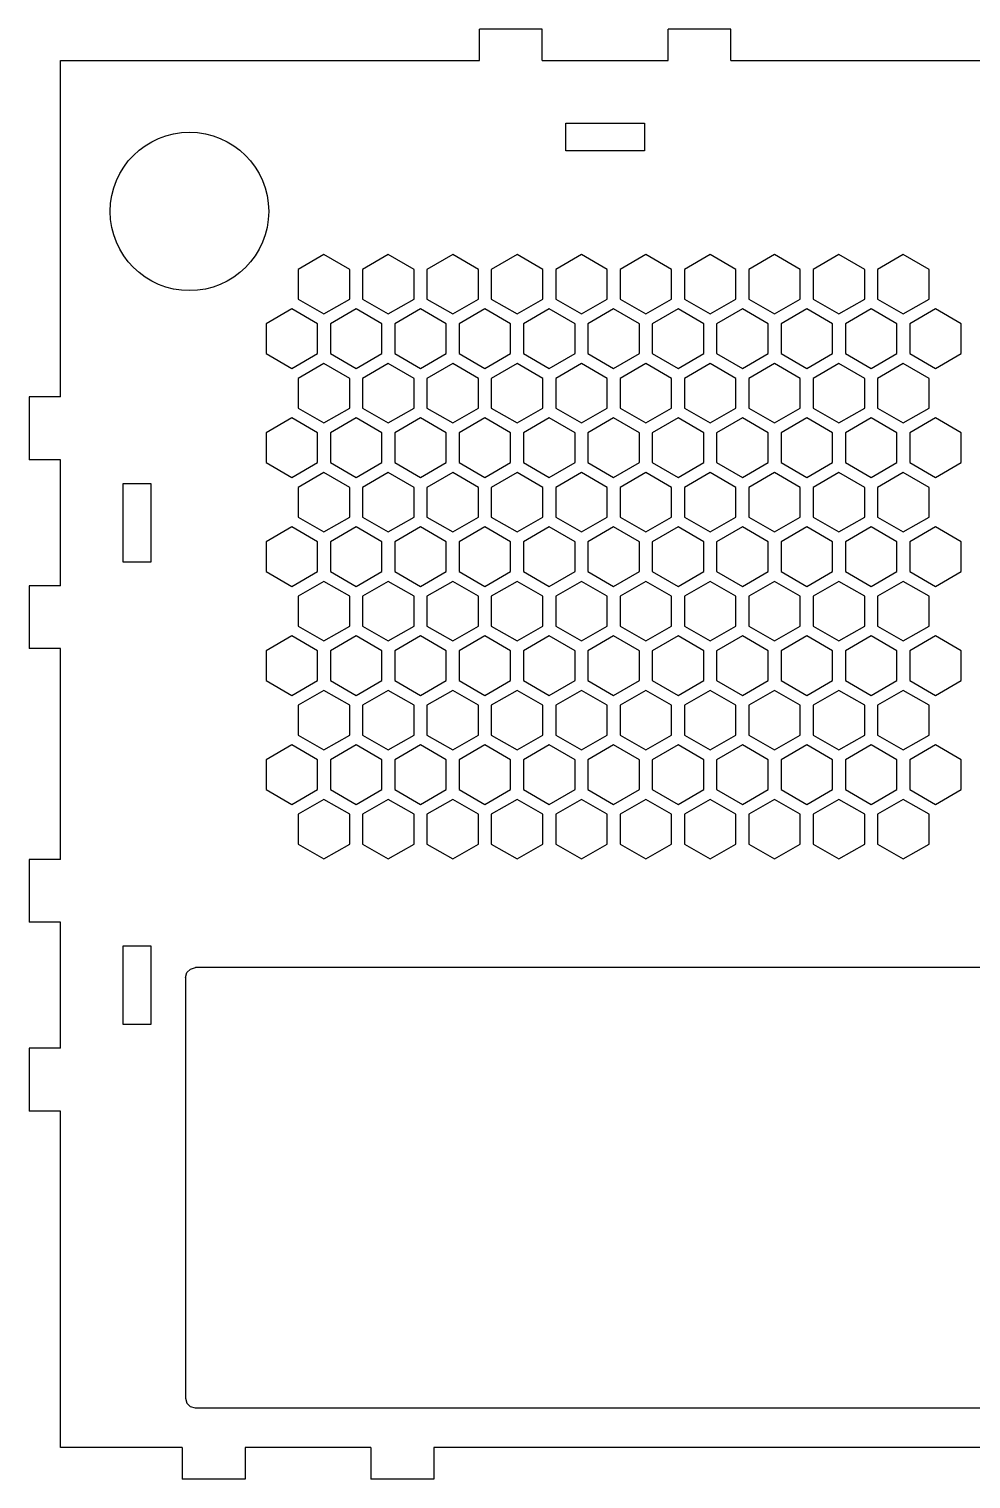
# Model space of a CAD drawing. Header units: inches. Extents: x 2 to 451, y 3 to 156.
# Drawn here: x 1.9 to 97, y 2.9 to 149.3 of the extents above; entities that cross this region are included whole.
import ezdxf

# ---------------------------------------------------------------- set-up
doc = ezdxf.new("R2010")
doc.units = ezdxf.units.IN
doc.header["$MEASUREMENT"] = 0

msp = doc.modelspace()

# ---------------------------------------------------------------- linework, layer by layer
for p, q in [((53.7, 149.27, 0), (47.35, 149.27, 0)), ((47.35, 146.1, 0), (47.35, 149.27, 0)), ((53.7, 146.1, 0), (53.7, 149.27, 0)), ((72.75, 149.27, 0), (66.4, 149.27, 0)), ((66.4, 146.1, 0), (66.4, 149.27, 0)), ((72.75, 146.1, 0), (72.75, 149.27, 0)), ((5.05, 146.1, 0), (47.35, 146.1, 0)), ((5.05, 112.13, 0), (5.05, 146.1, 0)), ((53.7, 146.1, 0), (66.4, 146.1, 0)), ((72.75, 146.1, 0), (102.35, 146.1, 0)), ((56.08, 139.75, 0), (64.02, 139.75, 0)), ((56.08, 136.97, 0), (56.08, 139.75, 0)), ((64.02, 139.75, 0), (64.02, 136.97, 0)), ((64.02, 136.97, 0), (56.08, 136.97, 0)), ((31.66, 126.51, 0), (29.06, 125.01, 0)), ((34.26, 125.01, 0), (31.66, 126.51, 0)), ((38.16, 126.51, 0), (35.56, 125.01, 0)), ((40.76, 125.01, 0), (38.16, 126.51, 0)), ((44.66, 126.51, 0), (42.06, 125.01, 0)), ((47.26, 125.01, 0), (44.66, 126.51, 0)), ((51.16, 126.51, 0), (48.56, 125.01, 0)), ((53.76, 125.01, 0), (51.16, 126.51, 0)), ((57.66, 126.51, 0), (55.06, 125.01, 0)), ((60.26, 125.01, 0), (57.66, 126.51, 0)), ((64.16, 126.51, 0), (61.56, 125.01, 0)), ((66.76, 125.01, 0), (64.16, 126.51, 0)), ((70.66, 126.51, 0), (68.06, 125.01, 0)), ((73.26, 125.01, 0), (70.66, 126.51, 0)), ((77.16, 126.51, 0), (74.56, 125.01, 0)), ((79.76, 125.01, 0), (77.16, 126.51, 0)), ((83.66, 126.51, 0), (81.06, 125.01, 0)), ((86.26, 125.01, 0), (83.66, 126.51, 0)), ((90.16, 126.51, 0), (87.56, 125.01, 0)), ((92.76, 125.01, 0), (90.16, 126.51, 0)), ((29.06, 125.01, 0), (29.06, 122.01, 0)), ((34.26, 122.01, 0), (34.26, 125.01, 0)), ((35.56, 125.01, 0), (35.56, 122.01, 0)), ((40.76, 122.01, 0), (40.76, 125.01, 0)), ((42.06, 125.01, 0), (42.06, 122.01, 0)), ((47.26, 122.01, 0), (47.26, 125.01, 0)), ((48.56, 125.01, 0), (48.56, 122.01, 0)), ((53.76, 122.01, 0), (53.76, 125.01, 0)), ((55.06, 125.01, 0), (55.06, 122.01, 0)), ((60.26, 122.01, 0), (60.26, 125.01, 0)), ((61.56, 125.01, 0), (61.56, 122.01, 0)), ((66.76, 122.01, 0), (66.76, 125.01, 0)), ((68.06, 125.01, 0), (68.06, 122.01, 0)), ((73.26, 122.01, 0), (73.26, 125.01, 0)), ((74.56, 125.01, 0), (74.56, 122.01, 0)), ((79.76, 122.01, 0), (79.76, 125.01, 0)), ((81.06, 125.01, 0), (81.06, 122.01, 0)), ((86.26, 122.01, 0), (86.26, 125.01, 0)), ((87.56, 125.01, 0), (87.56, 122.01, 0)), ((92.76, 122.01, 0), (92.76, 125.01, 0)), ((29.06, 122.01, 0), (31.66, 120.51, 0)), ((31.66, 120.51, 0), (34.26, 122.01, 0)), ((35.56, 122.01, 0), (38.16, 120.51, 0)), ((38.16, 120.51, 0), (40.76, 122.01, 0)), ((42.06, 122.01, 0), (44.66, 120.51, 0)), ((44.66, 120.51, 0), (47.26, 122.01, 0)), ((48.56, 122.01, 0), (51.16, 120.51, 0)), ((51.16, 120.51, 0), (53.76, 122.01, 0)), ((55.06, 122.01, 0), (57.66, 120.51, 0)), ((57.66, 120.51, 0), (60.26, 122.01, 0)), ((61.56, 122.01, 0), (64.16, 120.51, 0)), ((64.16, 120.51, 0), (66.76, 122.01, 0)), ((68.06, 122.01, 0), (70.66, 120.51, 0)), ((70.66, 120.51, 0), (73.26, 122.01, 0)), ((74.56, 122.01, 0), (77.16, 120.51, 0)), ((77.16, 120.51, 0), (79.76, 122.01, 0)), ((81.06, 122.01, 0), (83.66, 120.51, 0)), ((83.66, 120.51, 0), (86.26, 122.01, 0)), ((87.56, 122.01, 0), (90.16, 120.51, 0)), ((90.16, 120.51, 0), (92.76, 122.01, 0)), ((28.41, 121.01, 0), (25.81, 119.51, 0)), ((31.01, 119.51, 0), (28.41, 121.01, 0)), ((34.91, 121.01, 0), (32.31, 119.51, 0)), ((37.51, 119.51, 0), (34.91, 121.01, 0)), ((41.41, 121.01, 0), (38.81, 119.51, 0)), ((44.01, 119.51, 0), (41.41, 121.01, 0)), ((47.91, 121.01, 0), (45.31, 119.51, 0)), ((50.51, 119.51, 0), (47.91, 121.01, 0)), ((54.41, 121.01, 0), (51.81, 119.51, 0)), ((57.01, 119.51, 0), (54.41, 121.01, 0)), ((60.91, 121.01, 0), (58.31, 119.51, 0)), ((63.51, 119.51, 0), (60.91, 121.01, 0)), ((67.41, 121.01, 0), (64.81, 119.51, 0)), ((70.01, 119.51, 0), (67.41, 121.01, 0)), ((73.91, 121.01, 0), (71.31, 119.51, 0)), ((76.51, 119.51, 0), (73.91, 121.01, 0)), ((80.41, 121.01, 0), (77.81, 119.51, 0)), ((83.01, 119.51, 0), (80.41, 121.01, 0)), ((86.91, 121.01, 0), (84.31, 119.51, 0)), ((89.51, 119.51, 0), (86.91, 121.01, 0)), ((93.41, 121.01, 0), (90.81, 119.51, 0)), ((96.01, 119.51, 0), (93.41, 121.01, 0)), ((25.81, 119.51, 0), (25.81, 116.51, 0)), ((31.01, 116.51, 0), (31.01, 119.51, 0)), ((32.31, 119.51, 0), (32.31, 116.51, 0)), ((37.51, 116.51, 0), (37.51, 119.51, 0)), ((38.81, 119.51, 0), (38.81, 116.51, 0)), ((44.01, 116.51, 0), (44.01, 119.51, 0)), ((45.31, 119.51, 0), (45.31, 116.51, 0)), ((50.51, 116.51, 0), (50.51, 119.51, 0)), ((51.81, 119.51, 0), (51.81, 116.51, 0)), ((57.01, 116.51, 0), (57.01, 119.51, 0)), ((58.31, 119.51, 0), (58.31, 116.51, 0)), ((63.51, 116.51, 0), (63.51, 119.51, 0)), ((64.81, 119.51, 0), (64.81, 116.51, 0)), ((70.01, 116.51, 0), (70.01, 119.51, 0)), ((71.31, 119.51, 0), (71.31, 116.51, 0)), ((76.51, 116.51, 0), (76.51, 119.51, 0)), ((77.81, 119.51, 0), (77.81, 116.51, 0)), ((83.01, 116.51, 0), (83.01, 119.51, 0)), ((84.31, 119.51, 0), (84.31, 116.51, 0)), ((89.51, 116.51, 0), (89.51, 119.51, 0)), ((90.81, 119.51, 0), (90.81, 116.51, 0)), ((96.01, 116.51, 0), (96.01, 119.51, 0)), ((25.81, 116.51, 0), (28.41, 115.01, 0)), ((28.41, 115.01, 0), (31.01, 116.51, 0)), ((32.31, 116.51, 0), (34.91, 115.01, 0)), ((34.91, 115.01, 0), (37.51, 116.51, 0)), ((38.81, 116.51, 0), (41.41, 115.01, 0)), ((41.41, 115.01, 0), (44.01, 116.51, 0)), ((45.31, 116.51, 0), (47.91, 115.01, 0)), ((47.91, 115.01, 0), (50.51, 116.51, 0)), ((51.81, 116.51, 0), (54.41, 115.01, 0)), ((54.41, 115.01, 0), (57.01, 116.51, 0)), ((58.31, 116.51, 0), (60.91, 115.01, 0)), ((60.91, 115.01, 0), (63.51, 116.51, 0)), ((64.81, 116.51, 0), (67.41, 115.01, 0)), ((67.41, 115.01, 0), (70.01, 116.51, 0)), ((71.31, 116.51, 0), (73.91, 115.01, 0)), ((73.91, 115.01, 0), (76.51, 116.51, 0)), ((77.81, 116.51, 0), (80.41, 115.01, 0)), ((80.41, 115.01, 0), (83.01, 116.51, 0)), ((84.31, 116.51, 0), (86.91, 115.01, 0)), ((86.91, 115.01, 0), (89.51, 116.51, 0)), ((90.81, 116.51, 0), (93.41, 115.01, 0)), ((93.41, 115.01, 0), (96.01, 116.51, 0)), ((31.66, 115.51, 0), (29.06, 114.01, 0)), ((34.26, 114.01, 0), (31.66, 115.51, 0)), ((38.16, 115.51, 0), (35.56, 114.01, 0)), ((40.76, 114.01, 0), (38.16, 115.51, 0)), ((44.66, 115.51, 0), (42.06, 114.01, 0)), ((47.26, 114.01, 0), (44.66, 115.51, 0)), ((51.16, 115.51, 0), (48.56, 114.01, 0)), ((53.76, 114.01, 0), (51.16, 115.51, 0)), ((57.66, 115.51, 0), (55.06, 114.01, 0)), ((60.26, 114.01, 0), (57.66, 115.51, 0)), ((64.16, 115.51, 0), (61.56, 114.01, 0)), ((66.76, 114.01, 0), (64.16, 115.51, 0)), ((70.66, 115.51, 0), (68.06, 114.01, 0)), ((73.26, 114.01, 0), (70.66, 115.51, 0)), ((77.16, 115.51, 0), (74.56, 114.01, 0)), ((79.76, 114.01, 0), (77.16, 115.51, 0)), ((83.66, 115.51, 0), (81.06, 114.01, 0)), ((86.26, 114.01, 0), (83.66, 115.51, 0)), ((90.16, 115.51, 0), (87.56, 114.01, 0)), ((92.76, 114.01, 0), (90.16, 115.51, 0)), ((29.06, 114.01, 0), (29.06, 111.01, 0)), ((34.26, 111.01, 0), (34.26, 114.01, 0)), ((35.56, 114.01, 0), (35.56, 111.01, 0)), ((40.76, 111.01, 0), (40.76, 114.01, 0)), ((42.06, 114.01, 0), (42.06, 111.01, 0)), ((47.26, 111.01, 0), (47.26, 114.01, 0)), ((48.56, 114.01, 0), (48.56, 111.01, 0)), ((53.76, 111.01, 0), (53.76, 114.01, 0)), ((55.06, 114.01, 0), (55.06, 111.01, 0)), ((60.26, 111.01, 0), (60.26, 114.01, 0)), ((61.56, 114.01, 0), (61.56, 111.01, 0)), ((66.76, 111.01, 0), (66.76, 114.01, 0)), ((68.06, 114.01, 0), (68.06, 111.01, 0)), ((73.26, 111.01, 0), (73.26, 114.01, 0)), ((74.56, 114.01, 0), (74.56, 111.01, 0)), ((79.76, 111.01, 0), (79.76, 114.01, 0)), ((81.06, 114.01, 0), (81.06, 111.01, 0)), ((86.26, 111.01, 0), (86.26, 114.01, 0)), ((87.56, 114.01, 0), (87.56, 111.01, 0)), ((92.76, 111.01, 0), (92.76, 114.01, 0)), ((5.05, 112.13, 0), (1.88, 112.13, 0)), ((1.88, 112.13, 0), (1.88, 105.78, 0)), ((28.41, 110.01, 0), (25.81, 108.51, 0)), ((31.01, 108.51, 0), (28.41, 110.01, 0)), ((29.06, 111.01, 0), (31.66, 109.51, 0)), ((31.66, 109.51, 0), (34.26, 111.01, 0)), ((34.91, 110.01, 0), (32.31, 108.51, 0)), ((37.51, 108.51, 0), (34.91, 110.01, 0)), ((35.56, 111.01, 0), (38.16, 109.51, 0)), ((38.16, 109.51, 0), (40.76, 111.01, 0)), ((41.41, 110.01, 0), (38.81, 108.51, 0)), ((44.01, 108.51, 0), (41.41, 110.01, 0)), ((42.06, 111.01, 0), (44.66, 109.51, 0)), ((44.66, 109.51, 0), (47.26, 111.01, 0)), ((47.91, 110.01, 0), (45.31, 108.51, 0)), ((50.51, 108.51, 0), (47.91, 110.01, 0)), ((48.56, 111.01, 0), (51.16, 109.51, 0)), ((51.16, 109.51, 0), (53.76, 111.01, 0)), ((54.41, 110.01, 0), (51.81, 108.51, 0)), ((57.01, 108.51, 0), (54.41, 110.01, 0)), ((55.06, 111.01, 0), (57.66, 109.51, 0)), ((57.66, 109.51, 0), (60.26, 111.01, 0)), ((60.91, 110.01, 0), (58.31, 108.51, 0)), ((63.51, 108.51, 0), (60.91, 110.01, 0)), ((61.56, 111.01, 0), (64.16, 109.51, 0)), ((64.16, 109.51, 0), (66.76, 111.01, 0)), ((67.41, 110.01, 0), (64.81, 108.51, 0)), ((70.01, 108.51, 0), (67.41, 110.01, 0)), ((68.06, 111.01, 0), (70.66, 109.51, 0)), ((70.66, 109.51, 0), (73.26, 111.01, 0)), ((73.91, 110.01, 0), (71.31, 108.51, 0)), ((76.51, 108.51, 0), (73.91, 110.01, 0)), ((74.56, 111.01, 0), (77.16, 109.51, 0)), ((77.16, 109.51, 0), (79.76, 111.01, 0)), ((80.41, 110.01, 0), (77.81, 108.51, 0)), ((83.01, 108.51, 0), (80.41, 110.01, 0)), ((81.06, 111.01, 0), (83.66, 109.51, 0)), ((83.66, 109.51, 0), (86.26, 111.01, 0)), ((86.91, 110.01, 0), (84.31, 108.51, 0)), ((89.51, 108.51, 0), (86.91, 110.01, 0)), ((87.56, 111.01, 0), (90.16, 109.51, 0)), ((90.16, 109.51, 0), (92.76, 111.01, 0)), ((93.41, 110.01, 0), (90.81, 108.51, 0)), ((96.01, 108.51, 0), (93.41, 110.01, 0)), ((25.81, 108.51, 0), (25.81, 105.51, 0)), ((31.01, 105.51, 0), (31.01, 108.51, 0)), ((32.31, 108.51, 0), (32.31, 105.51, 0)), ((37.51, 105.51, 0), (37.51, 108.51, 0)), ((38.81, 108.51, 0), (38.81, 105.51, 0)), ((44.01, 105.51, 0), (44.01, 108.51, 0)), ((45.31, 108.51, 0), (45.31, 105.51, 0)), ((50.51, 105.51, 0), (50.51, 108.51, 0)), ((51.81, 108.51, 0), (51.81, 105.51, 0)), ((57.01, 105.51, 0), (57.01, 108.51, 0)), ((58.31, 108.51, 0), (58.31, 105.51, 0)), ((63.51, 105.51, 0), (63.51, 108.51, 0)), ((64.81, 108.51, 0), (64.81, 105.51, 0)), ((70.01, 105.51, 0), (70.01, 108.51, 0)), ((71.31, 108.51, 0), (71.31, 105.51, 0)), ((76.51, 105.51, 0), (76.51, 108.51, 0)), ((77.81, 108.51, 0), (77.81, 105.51, 0)), ((83.01, 105.51, 0), (83.01, 108.51, 0)), ((84.31, 108.51, 0), (84.31, 105.51, 0)), ((89.51, 105.51, 0), (89.51, 108.51, 0)), ((90.81, 108.51, 0), (90.81, 105.51, 0)), ((96.01, 105.51, 0), (96.01, 108.51, 0)), ((5.05, 105.78, 0), (1.88, 105.78, 0)), ((5.05, 93.08, 0), (5.05, 105.78, 0)), ((25.81, 105.51, 0), (28.41, 104.01, 0)), ((28.41, 104.01, 0), (31.01, 105.51, 0)), ((32.31, 105.51, 0), (34.91, 104.01, 0)), ((34.91, 104.01, 0), (37.51, 105.51, 0)), ((38.81, 105.51, 0), (41.41, 104.01, 0)), ((41.41, 104.01, 0), (44.01, 105.51, 0)), ((45.31, 105.51, 0), (47.91, 104.01, 0)), ((47.91, 104.01, 0), (50.51, 105.51, 0)), ((51.81, 105.51, 0), (54.41, 104.01, 0)), ((54.41, 104.01, 0), (57.01, 105.51, 0)), ((58.31, 105.51, 0), (60.91, 104.01, 0)), ((60.91, 104.01, 0), (63.51, 105.51, 0)), ((64.81, 105.51, 0), (67.41, 104.01, 0)), ((67.41, 104.01, 0), (70.01, 105.51, 0)), ((71.31, 105.51, 0), (73.91, 104.01, 0)), ((73.91, 104.01, 0), (76.51, 105.51, 0)), ((77.81, 105.51, 0), (80.41, 104.01, 0)), ((80.41, 104.01, 0), (83.01, 105.51, 0)), ((84.31, 105.51, 0), (86.91, 104.01, 0)), ((86.91, 104.01, 0), (89.51, 105.51, 0)), ((90.81, 105.51, 0), (93.41, 104.01, 0)), ((93.41, 104.01, 0), (96.01, 105.51, 0)), ((31.66, 104.51, 0), (29.06, 103.01, 0)), ((34.26, 103.01, 0), (31.66, 104.51, 0)), ((38.16, 104.51, 0), (35.56, 103.01, 0)), ((40.76, 103.01, 0), (38.16, 104.51, 0)), ((44.66, 104.51, 0), (42.06, 103.01, 0)), ((47.26, 103.01, 0), (44.66, 104.51, 0)), ((51.16, 104.51, 0), (48.56, 103.01, 0)), ((53.76, 103.01, 0), (51.16, 104.51, 0)), ((57.66, 104.51, 0), (55.06, 103.01, 0)), ((60.26, 103.01, 0), (57.66, 104.51, 0)), ((64.16, 104.51, 0), (61.56, 103.01, 0)), ((66.76, 103.01, 0), (64.16, 104.51, 0)), ((70.66, 104.51, 0), (68.06, 103.01, 0)), ((73.26, 103.01, 0), (70.66, 104.51, 0)), ((77.16, 104.51, 0), (74.56, 103.01, 0)), ((79.76, 103.01, 0), (77.16, 104.51, 0)), ((83.66, 104.51, 0), (81.06, 103.01, 0)), ((86.26, 103.01, 0), (83.66, 104.51, 0)), ((90.16, 104.51, 0), (87.56, 103.01, 0)), ((92.76, 103.01, 0), (90.16, 104.51, 0)), ((11.4, 95.46, 0), (11.4, 103.4, 0)), ((11.4, 103.4, 0), (14.18, 103.4, 0)), ((14.18, 103.4, 0), (14.18, 95.46, 0)), ((29.06, 103.01, 0), (29.06, 100.01, 0)), ((34.26, 100.01, 0), (34.26, 103.01, 0)), ((35.56, 103.01, 0), (35.56, 100.01, 0)), ((40.76, 100.01, 0), (40.76, 103.01, 0)), ((42.06, 103.01, 0), (42.06, 100.01, 0)), ((47.26, 100.01, 0), (47.26, 103.01, 0)), ((48.56, 103.01, 0), (48.56, 100.01, 0)), ((53.76, 100.01, 0), (53.76, 103.01, 0)), ((55.06, 103.01, 0), (55.06, 100.01, 0)), ((60.26, 100.01, 0), (60.26, 103.01, 0)), ((61.56, 103.01, 0), (61.56, 100.01, 0)), ((66.76, 100.01, 0), (66.76, 103.01, 0)), ((68.06, 103.01, 0), (68.06, 100.01, 0)), ((73.26, 100.01, 0), (73.26, 103.01, 0)), ((74.56, 103.01, 0), (74.56, 100.01, 0)), ((79.76, 100.01, 0), (79.76, 103.01, 0)), ((81.06, 103.01, 0), (81.06, 100.01, 0)), ((86.26, 100.01, 0), (86.26, 103.01, 0)), ((87.56, 103.01, 0), (87.56, 100.01, 0)), ((92.76, 100.01, 0), (92.76, 103.01, 0)), ((29.06, 100.01, 0), (31.66, 98.51, 0)), ((31.66, 98.51, 0), (34.26, 100.01, 0)), ((35.56, 100.01, 0), (38.16, 98.51, 0)), ((38.16, 98.51, 0), (40.76, 100.01, 0)), ((42.06, 100.01, 0), (44.66, 98.51, 0)), ((44.66, 98.51, 0), (47.26, 100.01, 0)), ((48.56, 100.01, 0), (51.16, 98.51, 0)), ((51.16, 98.51, 0), (53.76, 100.01, 0)), ((55.06, 100.01, 0), (57.66, 98.51, 0)), ((57.66, 98.51, 0), (60.26, 100.01, 0)), ((61.56, 100.01, 0), (64.16, 98.51, 0)), ((64.16, 98.51, 0), (66.76, 100.01, 0)), ((68.06, 100.01, 0), (70.66, 98.51, 0)), ((70.66, 98.51, 0), (73.26, 100.01, 0)), ((74.56, 100.01, 0), (77.16, 98.51, 0)), ((77.16, 98.51, 0), (79.76, 100.01, 0)), ((81.06, 100.01, 0), (83.66, 98.51, 0)), ((83.66, 98.51, 0), (86.26, 100.01, 0)), ((87.56, 100.01, 0), (90.16, 98.51, 0)), ((90.16, 98.51, 0), (92.76, 100.01, 0)), ((28.41, 99.01, 0), (25.81, 97.51, 0)), ((31.01, 97.51, 0), (28.41, 99.01, 0)), ((34.91, 99.01, 0), (32.31, 97.51, 0)), ((37.51, 97.51, 0), (34.91, 99.01, 0)), ((41.41, 99.01, 0), (38.81, 97.51, 0)), ((44.01, 97.51, 0), (41.41, 99.01, 0)), ((47.91, 99.01, 0), (45.31, 97.51, 0)), ((50.51, 97.51, 0), (47.91, 99.01, 0)), ((54.41, 99.01, 0), (51.81, 97.51, 0)), ((57.01, 97.51, 0), (54.41, 99.01, 0)), ((60.91, 99.01, 0), (58.31, 97.51, 0)), ((63.51, 97.51, 0), (60.91, 99.01, 0)), ((67.41, 99.01, 0), (64.81, 97.51, 0)), ((70.01, 97.51, 0), (67.41, 99.01, 0)), ((73.91, 99.01, 0), (71.31, 97.51, 0)), ((76.51, 97.51, 0), (73.91, 99.01, 0)), ((80.41, 99.01, 0), (77.81, 97.51, 0)), ((83.01, 97.51, 0), (80.41, 99.01, 0)), ((86.91, 99.01, 0), (84.31, 97.51, 0)), ((89.51, 97.51, 0), (86.91, 99.01, 0)), ((93.41, 99.01, 0), (90.81, 97.51, 0)), ((96.01, 97.51, 0), (93.41, 99.01, 0)), ((25.81, 97.51, 0), (25.81, 94.51, 0)), ((31.01, 94.51, 0), (31.01, 97.51, 0)), ((32.31, 97.51, 0), (32.31, 94.51, 0)), ((37.51, 94.51, 0), (37.51, 97.51, 0)), ((38.81, 97.51, 0), (38.81, 94.51, 0)), ((44.01, 94.51, 0), (44.01, 97.51, 0)), ((45.31, 97.51, 0), (45.31, 94.51, 0)), ((50.51, 94.51, 0), (50.51, 97.51, 0)), ((51.81, 97.51, 0), (51.81, 94.51, 0)), ((57.01, 94.51, 0), (57.01, 97.51, 0)), ((58.31, 97.51, 0), (58.31, 94.51, 0)), ((63.51, 94.51, 0), (63.51, 97.51, 0)), ((64.81, 97.51, 0), (64.81, 94.51, 0)), ((70.01, 94.51, 0), (70.01, 97.51, 0)), ((71.31, 97.51, 0), (71.31, 94.51, 0)), ((76.51, 94.51, 0), (76.51, 97.51, 0)), ((77.81, 97.51, 0), (77.81, 94.51, 0)), ((83.01, 94.51, 0), (83.01, 97.51, 0)), ((84.31, 97.51, 0), (84.31, 94.51, 0)), ((89.51, 94.51, 0), (89.51, 97.51, 0)), ((90.81, 97.51, 0), (90.81, 94.51, 0)), ((96.01, 94.51, 0), (96.01, 97.51, 0)), ((14.18, 95.46, 0), (11.4, 95.46, 0)), ((25.81, 94.51, 0), (28.41, 93.01, 0)), ((28.41, 93.01, 0), (31.01, 94.51, 0)), ((32.31, 94.51, 0), (34.91, 93.01, 0)), ((34.91, 93.01, 0), (37.51, 94.51, 0)), ((38.81, 94.51, 0), (41.41, 93.01, 0)), ((41.41, 93.01, 0), (44.01, 94.51, 0)), ((45.31, 94.51, 0), (47.91, 93.01, 0)), ((47.91, 93.01, 0), (50.51, 94.51, 0)), ((51.81, 94.51, 0), (54.41, 93.01, 0)), ((54.41, 93.01, 0), (57.01, 94.51, 0)), ((58.31, 94.51, 0), (60.91, 93.01, 0)), ((60.91, 93.01, 0), (63.51, 94.51, 0)), ((64.81, 94.51, 0), (67.41, 93.01, 0)), ((67.41, 93.01, 0), (70.01, 94.51, 0)), ((71.31, 94.51, 0), (73.91, 93.01, 0)), ((73.91, 93.01, 0), (76.51, 94.51, 0)), ((77.81, 94.51, 0), (80.41, 93.01, 0)), ((80.41, 93.01, 0), (83.01, 94.51, 0)), ((84.31, 94.51, 0), (86.91, 93.01, 0)), ((86.91, 93.01, 0), (89.51, 94.51, 0)), ((90.81, 94.51, 0), (93.41, 93.01, 0)), ((93.41, 93.01, 0), (96.01, 94.51, 0)), ((5.05, 93.08, 0), (1.88, 93.08, 0)), ((1.88, 93.08, 0), (1.88, 86.73, 0)), ((31.66, 93.51, 0), (29.06, 92.01, 0)), ((34.26, 92.01, 0), (31.66, 93.51, 0)), ((38.16, 93.51, 0), (35.56, 92.01, 0)), ((40.76, 92.01, 0), (38.16, 93.51, 0)), ((44.66, 93.51, 0), (42.06, 92.01, 0)), ((47.26, 92.01, 0), (44.66, 93.51, 0)), ((51.16, 93.51, 0), (48.56, 92.01, 0)), ((53.76, 92.01, 0), (51.16, 93.51, 0)), ((57.66, 93.51, 0), (55.06, 92.01, 0)), ((60.26, 92.01, 0), (57.66, 93.51, 0)), ((64.16, 93.51, 0), (61.56, 92.01, 0)), ((66.76, 92.01, 0), (64.16, 93.51, 0)), ((70.66, 93.51, 0), (68.06, 92.01, 0)), ((73.26, 92.01, 0), (70.66, 93.51, 0)), ((77.16, 93.51, 0), (74.56, 92.01, 0)), ((79.76, 92.01, 0), (77.16, 93.51, 0)), ((83.66, 93.51, 0), (81.06, 92.01, 0)), ((86.26, 92.01, 0), (83.66, 93.51, 0)), ((90.16, 93.51, 0), (87.56, 92.01, 0)), ((92.76, 92.01, 0), (90.16, 93.51, 0)), ((29.06, 92.01, 0), (29.06, 89.01, 0)), ((34.26, 89.01, 0), (34.26, 92.01, 0)), ((35.56, 92.01, 0), (35.56, 89.01, 0)), ((40.76, 89.01, 0), (40.76, 92.01, 0)), ((42.06, 92.01, 0), (42.06, 89.01, 0)), ((47.26, 89.01, 0), (47.26, 92.01, 0)), ((48.56, 92.01, 0), (48.56, 89.01, 0)), ((53.76, 89.01, 0), (53.76, 92.01, 0)), ((55.06, 92.01, 0), (55.06, 89.01, 0)), ((60.26, 89.01, 0), (60.26, 92.01, 0)), ((61.56, 92.01, 0), (61.56, 89.01, 0)), ((66.76, 89.01, 0), (66.76, 92.01, 0)), ((68.06, 92.01, 0), (68.06, 89.01, 0)), ((73.26, 89.01, 0), (73.26, 92.01, 0)), ((74.56, 92.01, 0), (74.56, 89.01, 0)), ((79.76, 89.01, 0), (79.76, 92.01, 0)), ((81.06, 92.01, 0), (81.06, 89.01, 0)), ((86.26, 89.01, 0), (86.26, 92.01, 0)), ((87.56, 92.01, 0), (87.56, 89.01, 0)), ((92.76, 89.01, 0), (92.76, 92.01, 0)), ((28.41, 88.01, 0), (25.81, 86.51, 0)), ((31.01, 86.51, 0), (28.41, 88.01, 0)), ((29.06, 89.01, 0), (31.66, 87.51, 0)), ((31.66, 87.51, 0), (34.26, 89.01, 0)), ((34.91, 88.01, 0), (32.31, 86.51, 0)), ((37.51, 86.51, 0), (34.91, 88.01, 0)), ((35.56, 89.01, 0), (38.16, 87.51, 0)), ((38.16, 87.51, 0), (40.76, 89.01, 0)), ((41.41, 88.01, 0), (38.81, 86.51, 0)), ((44.01, 86.51, 0), (41.41, 88.01, 0)), ((42.06, 89.01, 0), (44.66, 87.51, 0)), ((44.66, 87.51, 0), (47.26, 89.01, 0)), ((47.91, 88.01, 0), (45.31, 86.51, 0)), ((50.51, 86.51, 0), (47.91, 88.01, 0)), ((48.56, 89.01, 0), (51.16, 87.51, 0)), ((51.16, 87.51, 0), (53.76, 89.01, 0)), ((54.41, 88.01, 0), (51.81, 86.51, 0)), ((57.01, 86.51, 0), (54.41, 88.01, 0)), ((55.06, 89.01, 0), (57.66, 87.51, 0)), ((57.66, 87.51, 0), (60.26, 89.01, 0)), ((60.91, 88.01, 0), (58.31, 86.51, 0)), ((63.51, 86.51, 0), (60.91, 88.01, 0)), ((61.56, 89.01, 0), (64.16, 87.51, 0)), ((64.16, 87.51, 0), (66.76, 89.01, 0)), ((67.41, 88.01, 0), (64.81, 86.51, 0)), ((70.01, 86.51, 0), (67.41, 88.01, 0)), ((68.06, 89.01, 0), (70.66, 87.51, 0)), ((70.66, 87.51, 0), (73.26, 89.01, 0)), ((73.91, 88.01, 0), (71.31, 86.51, 0)), ((76.51, 86.51, 0), (73.91, 88.01, 0)), ((74.56, 89.01, 0), (77.16, 87.51, 0)), ((77.16, 87.51, 0), (79.76, 89.01, 0)), ((80.41, 88.01, 0), (77.81, 86.51, 0)), ((83.01, 86.51, 0), (80.41, 88.01, 0)), ((81.06, 89.01, 0), (83.66, 87.51, 0)), ((83.66, 87.51, 0), (86.26, 89.01, 0)), ((86.91, 88.01, 0), (84.31, 86.51, 0)), ((89.51, 86.51, 0), (86.91, 88.01, 0)), ((87.56, 89.01, 0), (90.16, 87.51, 0)), ((90.16, 87.51, 0), (92.76, 89.01, 0)), ((93.41, 88.01, 0), (90.81, 86.51, 0)), ((96.01, 86.51, 0), (93.41, 88.01, 0)), ((5.05, 86.73, 0), (1.88, 86.73, 0)), ((5.05, 65.46, 0), (5.05, 86.73, 0)), ((25.81, 86.51, 0), (25.81, 83.51, 0)), ((31.01, 83.51, 0), (31.01, 86.51, 0)), ((32.31, 86.51, 0), (32.31, 83.51, 0)), ((37.51, 83.51, 0), (37.51, 86.51, 0)), ((38.81, 86.51, 0), (38.81, 83.51, 0)), ((44.01, 83.51, 0), (44.01, 86.51, 0)), ((45.31, 86.51, 0), (45.31, 83.51, 0)), ((50.51, 83.51, 0), (50.51, 86.51, 0)), ((51.81, 86.51, 0), (51.81, 83.51, 0)), ((57.01, 83.51, 0), (57.01, 86.51, 0)), ((58.31, 86.51, 0), (58.31, 83.51, 0)), ((63.51, 83.51, 0), (63.51, 86.51, 0)), ((64.81, 86.51, 0), (64.81, 83.51, 0)), ((70.01, 83.51, 0), (70.01, 86.51, 0)), ((71.31, 86.51, 0), (71.31, 83.51, 0)), ((76.51, 83.51, 0), (76.51, 86.51, 0)), ((77.81, 86.51, 0), (77.81, 83.51, 0)), ((83.01, 83.51, 0), (83.01, 86.51, 0)), ((84.31, 86.51, 0), (84.31, 83.51, 0)), ((89.51, 83.51, 0), (89.51, 86.51, 0)), ((90.81, 86.51, 0), (90.81, 83.51, 0)), ((96.01, 83.51, 0), (96.01, 86.51, 0)), ((25.81, 83.51, 0), (28.41, 82.01, 0)), ((28.41, 82.01, 0), (31.01, 83.51, 0)), ((32.31, 83.51, 0), (34.91, 82.01, 0)), ((34.91, 82.01, 0), (37.51, 83.51, 0)), ((38.81, 83.51, 0), (41.41, 82.01, 0)), ((41.41, 82.01, 0), (44.01, 83.51, 0)), ((45.31, 83.51, 0), (47.91, 82.01, 0)), ((47.91, 82.01, 0), (50.51, 83.51, 0)), ((51.81, 83.51, 0), (54.41, 82.01, 0)), ((54.41, 82.01, 0), (57.01, 83.51, 0)), ((58.31, 83.51, 0), (60.91, 82.01, 0)), ((60.91, 82.01, 0), (63.51, 83.51, 0)), ((64.81, 83.51, 0), (67.41, 82.01, 0)), ((67.41, 82.01, 0), (70.01, 83.51, 0)), ((71.31, 83.51, 0), (73.91, 82.01, 0)), ((73.91, 82.01, 0), (76.51, 83.51, 0)), ((77.81, 83.51, 0), (80.41, 82.01, 0)), ((80.41, 82.01, 0), (83.01, 83.51, 0)), ((84.31, 83.51, 0), (86.91, 82.01, 0)), ((86.91, 82.01, 0), (89.51, 83.51, 0)), ((90.81, 83.51, 0), (93.41, 82.01, 0)), ((93.41, 82.01, 0), (96.01, 83.51, 0)), ((31.66, 82.51, 0), (29.06, 81.01, 0)), ((34.26, 81.01, 0), (31.66, 82.51, 0)), ((38.16, 82.51, 0), (35.56, 81.01, 0)), ((40.76, 81.01, 0), (38.16, 82.51, 0)), ((44.66, 82.51, 0), (42.06, 81.01, 0)), ((47.26, 81.01, 0), (44.66, 82.51, 0)), ((51.16, 82.51, 0), (48.56, 81.01, 0)), ((53.76, 81.01, 0), (51.16, 82.51, 0)), ((57.66, 82.51, 0), (55.06, 81.01, 0)), ((60.26, 81.01, 0), (57.66, 82.51, 0)), ((64.16, 82.51, 0), (61.56, 81.01, 0)), ((66.76, 81.01, 0), (64.16, 82.51, 0)), ((70.66, 82.51, 0), (68.06, 81.01, 0)), ((73.26, 81.01, 0), (70.66, 82.51, 0)), ((77.16, 82.51, 0), (74.56, 81.01, 0)), ((79.76, 81.01, 0), (77.16, 82.51, 0)), ((83.66, 82.51, 0), (81.06, 81.01, 0)), ((86.26, 81.01, 0), (83.66, 82.51, 0)), ((90.16, 82.51, 0), (87.56, 81.01, 0)), ((92.76, 81.01, 0), (90.16, 82.51, 0)), ((29.06, 81.01, 0), (29.06, 78.01, 0)), ((34.26, 78.01, 0), (34.26, 81.01, 0)), ((35.56, 81.01, 0), (35.56, 78.01, 0)), ((40.76, 78.01, 0), (40.76, 81.01, 0)), ((42.06, 81.01, 0), (42.06, 78.01, 0)), ((47.26, 78.01, 0), (47.26, 81.01, 0)), ((48.56, 81.01, 0), (48.56, 78.01, 0)), ((53.76, 78.01, 0), (53.76, 81.01, 0)), ((55.06, 81.01, 0), (55.06, 78.01, 0)), ((60.26, 78.01, 0), (60.26, 81.01, 0)), ((61.56, 81.01, 0), (61.56, 78.01, 0)), ((66.76, 78.01, 0), (66.76, 81.01, 0)), ((68.06, 81.01, 0), (68.06, 78.01, 0)), ((73.26, 78.01, 0), (73.26, 81.01, 0)), ((74.56, 81.01, 0), (74.56, 78.01, 0)), ((79.76, 78.01, 0), (79.76, 81.01, 0)), ((81.06, 81.01, 0), (81.06, 78.01, 0)), ((86.26, 78.01, 0), (86.26, 81.01, 0)), ((87.56, 81.01, 0), (87.56, 78.01, 0)), ((92.76, 78.01, 0), (92.76, 81.01, 0)), ((29.06, 78.01, 0), (31.66, 76.51, 0)), ((31.66, 76.51, 0), (34.26, 78.01, 0)), ((35.56, 78.01, 0), (38.16, 76.51, 0)), ((38.16, 76.51, 0), (40.76, 78.01, 0)), ((42.06, 78.01, 0), (44.66, 76.51, 0)), ((44.66, 76.51, 0), (47.26, 78.01, 0)), ((48.56, 78.01, 0), (51.16, 76.51, 0)), ((51.16, 76.51, 0), (53.76, 78.01, 0)), ((55.06, 78.01, 0), (57.66, 76.51, 0)), ((57.66, 76.51, 0), (60.26, 78.01, 0)), ((61.56, 78.01, 0), (64.16, 76.51, 0)), ((64.16, 76.51, 0), (66.76, 78.01, 0)), ((68.06, 78.01, 0), (70.66, 76.51, 0)), ((70.66, 76.51, 0), (73.26, 78.01, 0)), ((74.56, 78.01, 0), (77.16, 76.51, 0)), ((77.16, 76.51, 0), (79.76, 78.01, 0)), ((81.06, 78.01, 0), (83.66, 76.51, 0)), ((83.66, 76.51, 0), (86.26, 78.01, 0)), ((87.56, 78.01, 0), (90.16, 76.51, 0)), ((90.16, 76.51, 0), (92.76, 78.01, 0)), ((28.41, 77.01, 0), (25.81, 75.51, 0)), ((31.01, 75.51, 0), (28.41, 77.01, 0)), ((34.91, 77.01, 0), (32.31, 75.51, 0)), ((37.51, 75.51, 0), (34.91, 77.01, 0)), ((41.41, 77.01, 0), (38.81, 75.51, 0)), ((44.01, 75.51, 0), (41.41, 77.01, 0)), ((47.91, 77.01, 0), (45.31, 75.51, 0)), ((50.51, 75.51, 0), (47.91, 77.01, 0)), ((54.41, 77.01, 0), (51.81, 75.51, 0)), ((57.01, 75.51, 0), (54.41, 77.01, 0)), ((60.91, 77.01, 0), (58.31, 75.51, 0)), ((63.51, 75.51, 0), (60.91, 77.01, 0)), ((67.41, 77.01, 0), (64.81, 75.51, 0)), ((70.01, 75.51, 0), (67.41, 77.01, 0)), ((73.91, 77.01, 0), (71.31, 75.51, 0)), ((76.51, 75.51, 0), (73.91, 77.01, 0)), ((80.41, 77.01, 0), (77.81, 75.51, 0)), ((83.01, 75.51, 0), (80.41, 77.01, 0)), ((86.91, 77.01, 0), (84.31, 75.51, 0)), ((89.51, 75.51, 0), (86.91, 77.01, 0)), ((93.41, 77.01, 0), (90.81, 75.51, 0)), ((96.01, 75.51, 0), (93.41, 77.01, 0)), ((25.81, 75.51, 0), (25.81, 72.51, 0)), ((31.01, 72.51, 0), (31.01, 75.51, 0)), ((32.31, 75.51, 0), (32.31, 72.51, 0)), ((37.51, 72.51, 0), (37.51, 75.51, 0)), ((38.81, 75.51, 0), (38.81, 72.51, 0)), ((44.01, 72.51, 0), (44.01, 75.51, 0)), ((45.31, 75.51, 0), (45.31, 72.51, 0)), ((50.51, 72.51, 0), (50.51, 75.51, 0)), ((51.81, 75.51, 0), (51.81, 72.51, 0)), ((57.01, 72.51, 0), (57.01, 75.51, 0)), ((58.31, 75.51, 0), (58.31, 72.51, 0)), ((63.51, 72.51, 0), (63.51, 75.51, 0)), ((64.81, 75.51, 0), (64.81, 72.51, 0)), ((70.01, 72.51, 0), (70.01, 75.51, 0)), ((71.31, 75.51, 0), (71.31, 72.51, 0)), ((76.51, 72.51, 0), (76.51, 75.51, 0)), ((77.81, 75.51, 0), (77.81, 72.51, 0)), ((83.01, 72.51, 0), (83.01, 75.51, 0)), ((84.31, 75.51, 0), (84.31, 72.51, 0)), ((89.51, 72.51, 0), (89.51, 75.51, 0)), ((90.81, 75.51, 0), (90.81, 72.51, 0)), ((96.01, 72.51, 0), (96.01, 75.51, 0)), ((25.81, 72.51, 0), (28.41, 71.01, 0)), ((28.41, 71.01, 0), (31.01, 72.51, 0)), ((32.31, 72.51, 0), (34.91, 71.01, 0)), ((34.91, 71.01, 0), (37.51, 72.51, 0)), ((38.81, 72.51, 0), (41.41, 71.01, 0)), ((41.41, 71.01, 0), (44.01, 72.51, 0)), ((45.31, 72.51, 0), (47.91, 71.01, 0)), ((47.91, 71.01, 0), (50.51, 72.51, 0)), ((51.81, 72.51, 0), (54.41, 71.01, 0)), ((54.41, 71.01, 0), (57.01, 72.51, 0)), ((58.31, 72.51, 0), (60.91, 71.01, 0)), ((60.91, 71.01, 0), (63.51, 72.51, 0)), ((64.81, 72.51, 0), (67.41, 71.01, 0)), ((67.41, 71.01, 0), (70.01, 72.51, 0)), ((71.31, 72.51, 0), (73.91, 71.01, 0)), ((73.91, 71.01, 0), (76.51, 72.51, 0)), ((77.81, 72.51, 0), (80.41, 71.01, 0)), ((80.41, 71.01, 0), (83.01, 72.51, 0)), ((84.31, 72.51, 0), (86.91, 71.01, 0)), ((86.91, 71.01, 0), (89.51, 72.51, 0)), ((90.81, 72.51, 0), (93.41, 71.01, 0)), ((93.41, 71.01, 0), (96.01, 72.51, 0)), ((31.66, 71.51, 0), (29.06, 70.01, 0)), ((34.26, 70.01, 0), (31.66, 71.51, 0)), ((38.16, 71.51, 0), (35.56, 70.01, 0)), ((40.76, 70.01, 0), (38.16, 71.51, 0)), ((44.66, 71.51, 0), (42.06, 70.01, 0)), ((47.26, 70.01, 0), (44.66, 71.51, 0)), ((51.16, 71.51, 0), (48.56, 70.01, 0)), ((53.76, 70.01, 0), (51.16, 71.51, 0)), ((57.66, 71.51, 0), (55.06, 70.01, 0)), ((60.26, 70.01, 0), (57.66, 71.51, 0)), ((64.16, 71.51, 0), (61.56, 70.01, 0)), ((66.76, 70.01, 0), (64.16, 71.51, 0)), ((70.66, 71.51, 0), (68.06, 70.01, 0)), ((73.26, 70.01, 0), (70.66, 71.51, 0)), ((77.16, 71.51, 0), (74.56, 70.01, 0)), ((79.76, 70.01, 0), (77.16, 71.51, 0)), ((83.66, 71.51, 0), (81.06, 70.01, 0)), ((86.26, 70.01, 0), (83.66, 71.51, 0)), ((90.16, 71.51, 0), (87.56, 70.01, 0)), ((92.76, 70.01, 0), (90.16, 71.51, 0)), ((29.06, 70.01, 0), (29.06, 67.01, 0)), ((34.26, 67.01, 0), (34.26, 70.01, 0)), ((35.56, 70.01, 0), (35.56, 67.01, 0)), ((40.76, 67.01, 0), (40.76, 70.01, 0)), ((42.06, 70.01, 0), (42.06, 67.01, 0)), ((47.26, 67.01, 0), (47.26, 70.01, 0)), ((48.56, 70.01, 0), (48.56, 67.01, 0)), ((53.76, 67.01, 0), (53.76, 70.01, 0)), ((55.06, 70.01, 0), (55.06, 67.01, 0)), ((60.26, 67.01, 0), (60.26, 70.01, 0)), ((61.56, 70.01, 0), (61.56, 67.01, 0)), ((66.76, 67.01, 0), (66.76, 70.01, 0)), ((68.06, 70.01, 0), (68.06, 67.01, 0)), ((73.26, 67.01, 0), (73.26, 70.01, 0)), ((74.56, 70.01, 0), (74.56, 67.01, 0)), ((79.76, 67.01, 0), (79.76, 70.01, 0)), ((81.06, 70.01, 0), (81.06, 67.01, 0)), ((86.26, 67.01, 0), (86.26, 70.01, 0)), ((87.56, 70.01, 0), (87.56, 67.01, 0)), ((92.76, 67.01, 0), (92.76, 70.01, 0)), ((29.06, 67.01, 0), (31.66, 65.51, 0)), ((31.66, 65.51, 0), (34.26, 67.01, 0)), ((35.56, 67.01, 0), (38.16, 65.51, 0)), ((38.16, 65.51, 0), (40.76, 67.01, 0)), ((42.06, 67.01, 0), (44.66, 65.51, 0)), ((44.66, 65.51, 0), (47.26, 67.01, 0)), ((48.56, 67.01, 0), (51.16, 65.51, 0)), ((51.16, 65.51, 0), (53.76, 67.01, 0)), ((55.06, 67.01, 0), (57.66, 65.51, 0)), ((57.66, 65.51, 0), (60.26, 67.01, 0)), ((61.56, 67.01, 0), (64.16, 65.51, 0)), ((64.16, 65.51, 0), (66.76, 67.01, 0)), ((68.06, 67.01, 0), (70.66, 65.51, 0)), ((70.66, 65.51, 0), (73.26, 67.01, 0)), ((74.56, 67.01, 0), (77.16, 65.51, 0)), ((77.16, 65.51, 0), (79.76, 67.01, 0)), ((81.06, 67.01, 0), (83.66, 65.51, 0)), ((83.66, 65.51, 0), (86.26, 67.01, 0)), ((87.56, 67.01, 0), (90.16, 65.51, 0)), ((90.16, 65.51, 0), (92.76, 67.01, 0)), ((5.05, 65.46, 0), (1.88, 65.46, 0)), ((1.88, 65.46, 0), (1.88, 59.11, 0)), ((5.05, 59.11, 0), (1.88, 59.11, 0)), ((5.05, 46.41, 0), (5.05, 59.11, 0)), ((11.4, 48.79, 0), (11.4, 56.73, 0)), ((11.4, 56.73, 0), (14.18, 56.73, 0)), ((14.18, 56.73, 0), (14.18, 48.79, 0)), ((18.19, 54.39, 0), (17.83, 54.03, 0)), ((18.19, 54.39, 0), (18.68, 54.53, 0)), ((175.45, 54.53, 0), (18.68, 54.53, 0)), ((17.69, 53.54, 0), (17.83, 54.03, 0)), ((17.69, 53.54, 0), (17.69, 11.07, 0)), ((14.18, 48.79, 0), (11.4, 48.79, 0)), ((5.05, 46.41, 0), (1.88, 46.41, 0)), ((1.88, 46.41, 0), (1.88, 40.06, 0)), ((5.05, 40.06, 0), (1.88, 40.06, 0)), ((5.05, 6.1, 0), (5.05, 40.06, 0)), ((17.69, 11.07, 0), (17.83, 10.57, 0)), ((18.19, 10.21, 0), (17.83, 10.57, 0)), ((18.68, 10.08, 0), (18.19, 10.21, 0)), ((175.45, 10.08, 0), (18.68, 10.08, 0)), ((17.35, 6.1, 0), (5.05, 6.1, 0)), ((17.35, 6.1, 0), (17.35, 2.92, 0)), ((23.7, 6.1, 0), (23.7, 2.92, 0)), ((36.4, 6.1, 0), (23.7, 6.1, 0)), ((36.4, 6.1, 0), (36.4, 2.92, 0)), ((42.75, 6.1, 0), (42.75, 2.92, 0)), ((187.35, 6.1, 0), (42.75, 6.1, 0)), ((23.7, 2.92, 0), (17.35, 2.92, 0)), ((42.75, 2.92, 0), (36.4, 2.92, 0))]:
    msp.add_line(p, q)
msp.add_circle((18.08, 130.86, 0), 8)

doc.saveas('drawing.dxf')
